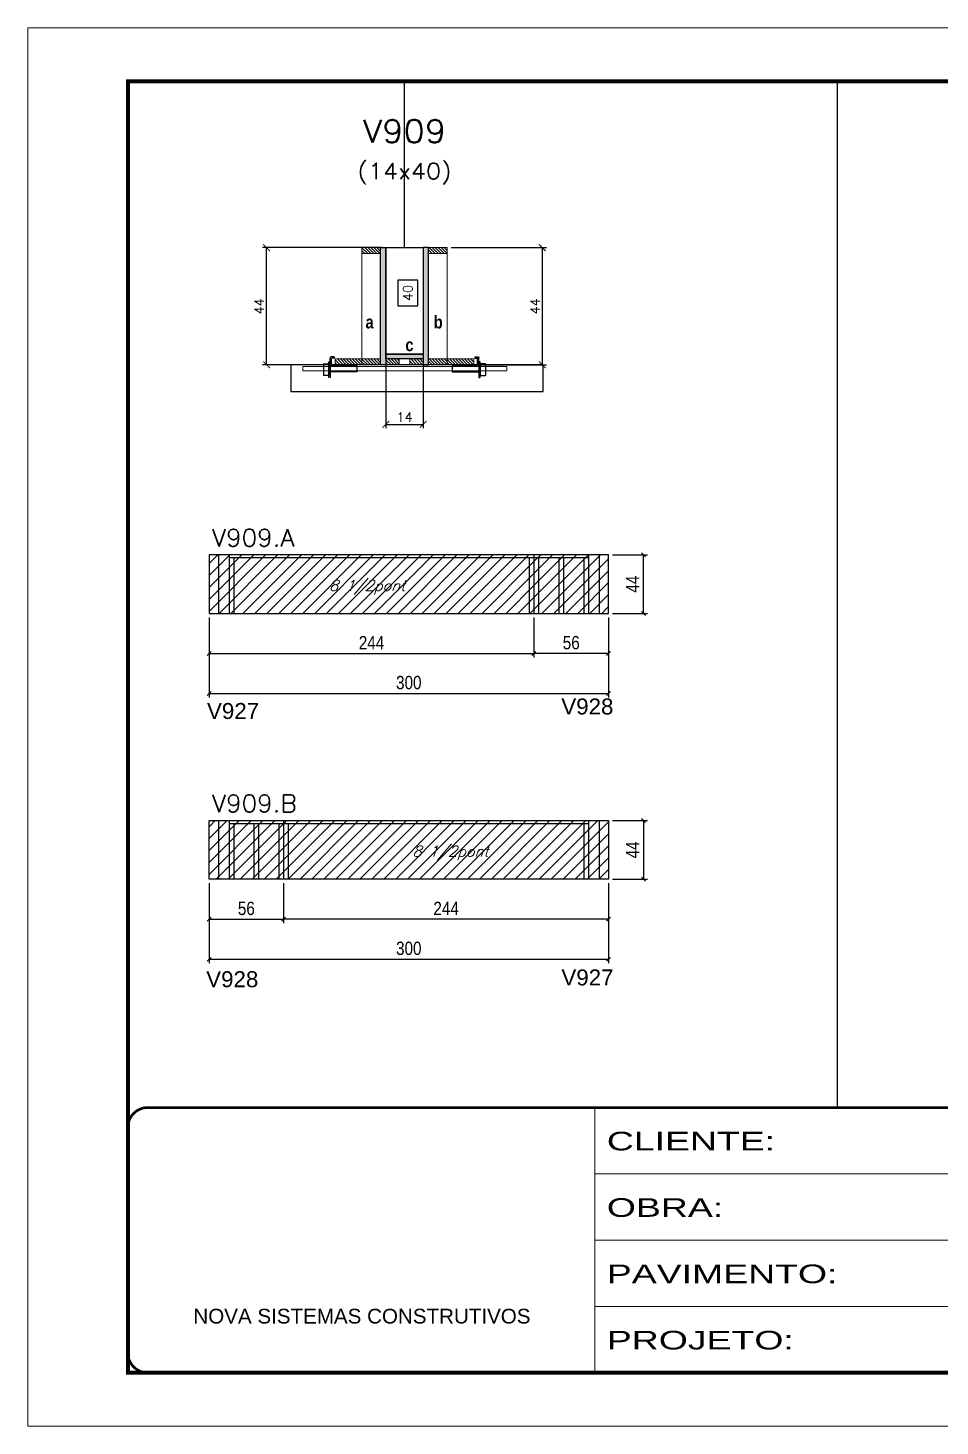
# Model space of a CAD drawing. Extents: x -20960 to -5926, y -2106 to 21915.
# Drawn here: x -12207 to -11522, y 16271 to 17321 of the extents above; entities that cross this region are included whole.
import ezdxf
from ezdxf.enums import TextEntityAlignment as Align

# ---------------------------------------------------------------- set-up
doc = ezdxf.new("R2010")
doc.units = 0
for name, pattern in [('CONTINUO', [0]), ('DASHED', [0.75, 0.5, -0.25]), ('HIDDEN', [0.375, 0.25, -0.125])]:
    doc.linetypes.add(name, pattern=pattern)
for name, color, linetype in [('5', 5, 'Continuous'), ('barrote', 251, 'Continuous'), ('COTA', 241, 'Continuous'), ('Cota Seção (2x)', 4, 'Continuous'), ('detalhes', 4, 'Continuous'), ('Painéis', 200, 'Continuous'), ('presilha', 1, 'Continuous'), ('Reaproveitamento', 251, 'Continuous'), ('SARR_2.2x7', 40, 'Continuous'), ('SARR_3.5x7', 81, 'Continuous'), ('texto', 7, 'Continuous'), ('Texto de Titulo', 7, 'Continuous'), ('Texto Qtd Sarr', 242, 'Continuous')]:
    doc.layers.add(name, color=color, linetype=linetype)
for name, color, linetype, lineweight in [('CONCRETO', 251, 'Continuous', 25), ('Folhas', 255, 'Continuous', 9), ('Hachura', 251, 'Continuous', 9), ('Madeira', 126, 'Continuous', 18), ('SARRAFO DE PRESSAO', 251, 'DASHED', 9), ('SCO-___-LAJ', 2, 'Continuous', 0), ('Texto Seção', 7, 'Continuous', 15)]:
    doc.layers.add(name, color=color, linetype=linetype, lineweight=lineweight)
doc.styles.add('ARIAL', font='arial.ttf')
doc.styles.add('COTA TECNICA', font='techl___.ttf', dxfattribs={"height": 10})
doc.styles.add('REGUA-120', font='ROMANS.shx', dxfattribs={"height": 15})
doc.styles.add('Romans', font='romans.shx')
doc.styles.get("Standard").update_dxf_attribs({"font": 'arial.ttf'})
doc.styles.add('TECNICA', font='techb___.ttf', dxfattribs={"height": 10})
doc.styles.add('Tecnologia', font='')
doc.styles.get('Tecnologia').set_extended_font_data('Forgotten Futurist')
doc.dimstyles.new('Cota Seção (2x)', dxfattribs={"dimtxt": 7, "dimasz": 5, "dimexe": 3, "dimexo": 3, "dimgap": 2, "dimtad": 3, "dimdec": 1, "dimlfac": 0.5, "dimzin": 12, "dimdsep": 46, "dimtxsty": 'Romans', "dimblk": 'ARCHTICK', "dimcen": 0, "dimclrd": 4, "dimclre": 4, "dimclrt": 1, "dimadec": 1, "dimazin": 3, "dimtfac": 1, "dimtdec": 1, "dimtmove": 0, "dimatfit": 3, "dimldrblk": 'OBLIQUE', "dimfxl": 1, "dimtolj": 1, "dimtzin": 12, "dimarcsym": 0})
doc.dimstyles.new('Cota Seção interna', dxfattribs={"dimtxt": 7, "dimasz": 6, "dimexe": 0.18, "dimexo": 2, "dimgap": -4, "dimtad": 3, "dimdec": 1, "dimlfac": 0.5, "dimzin": 12, "dimdsep": 46, "dimtxsty": 'Romans', "dimblk": 'ARCHTICK', "dimcen": 0.09, "dimse1": 1, "dimse2": 1, "dimsd1": 1, "dimsd2": 1, "dimclrd": 180, "dimclre": 5, "dimclrt": 1, "dimadec": 0, "dimazin": 3, "dimtfac": 1, "dimtdec": 1, "dimtofl": 0, "dimtmove": 0, "dimatfit": 3, "dimldrblk": 'ARCHTICK', "dimfxl": 1, "dimtolj": 1, "dimtzin": 0, "dimarcsym": 0})
doc.dimstyles.new('PAINEL', dxfattribs={"dimtxt": 10, "dimasz": 3, "dimexe": 3, "dimexo": 3, "dimgap": 3, "dimtad": 1, "dimdec": 1, "dimzin": 12, "dimdsep": 46, "dimtxsty": 'COTA TECNICA', "dimblk1": 'OBLIQUE', "dimblk2": 'OBLIQUE', "dimsah": 1, "dimcen": 0.9, "dimclrd": 4, "dimclre": 4, "dimclrt": 240, "dimadec": 1, "dimazin": 3, "dimtfac": 1, "dimtdec": 1, "dimtmove": 0, "dimatfit": 3, "dimfxl": 1, "dimtolj": 1, "dimtzin": 12, "dimarcsym": 0})
pattern_1 = [(315, (11008.4361, 8838.4468), (1.12253202, 1.12253202), [])]
pattern_2 = [(315, (11018.4361, 8838.4468), (1.12253202, 1.12253202), [])]
pattern_3 = [(45, (-149420.248, -14867.5354), (-4.49012806, 4.49012806), [])]

# ---------------------------------------------------------------- blocks, each defined once
blk = doc.blocks.new('9999999999')
at = {"color": 30, "linetype": 'CONTINUO'}
for p, q in [((98564.6, 34230.2), (98564.6, 34429.4)), ((98564.6, 34379.6), (99584, 34379.6)), ((98564.6, 34329.8), (99488, 34329.8)), ((98564.6, 34280), (99488, 34280))]:
    blk.add_line(p, q, dxfattribs=at)
at = {"color": 30, "linetype": 'CONTINUO', "const_width": 2}
blk.add_lwpolyline([(99584, 34230.2), (99584, 34414.4, 0.414214), (99569, 34429.4), (98229, 34429.4, 0.414214), (98214, 34414.4), (98214, 34245.2, 0.414214), (98229, 34230.2), (99584, 34230.2)], format="xyb", dxfattribs=at)
at = {"layer": 'Folhas'}
blk.add_lwpolyline([(98139, 34190.2), (99624, 34190.2), (99624, 35240.2), (98139, 35240.2)], close=True, dxfattribs=at)
at = {"layer": 'Folhas', "color": 30, "const_width": 3}
blk.add_lwpolyline([(98214, 34230.2), (99584, 34230.2), (99584, 35200.2), (98214, 35200.2)], close=True, dxfattribs=at)
at = {"color": 7, "linetype": 'Continuous', "ltscale": 5, "style": 'ARIAL'}
blk.add_text('NOVA SISTEMAS CONSTRUTIVOS', height=11.059, dxfattribs=at).set_placement((98263.2, 34267.2))
at = {"layer": 'Folhas', "color": 7, "style": 'Tecnologia', "width": 1.5}
for s, p in [('CLIENTE:', (98573.7, 34397.2)), ('OBRA:', (98573.7, 34347.3)), ('PAVIMENTO:', (98573.7, 34297.5)), ('PROJETO:', (98573.7, 34247.7))]:
    blk.add_text(s, height=14, dxfattribs=at).set_placement(p)
blk = doc.blocks.new('_Oblique')
at = {"color": 0, "linetype": 'ByBlock', "lineweight": -2}
blk.add_line((-0.5, -0.5), (0.5, 0.5), dxfattribs=at)
blk = doc.blocks.new('*D1155')
at = {"layer": 'COTA', "color": 4, "linetype": 'ByBlock', "lineweight": -2, "transparency": 16777216}
for p, q in [((-12071, 16878.4), (-12071, 16818.2)), ((-11771, 16878.4), (-11771, 16818.2)), ((-12071, 16821.2), (-11771, 16821.2))]:
    blk.add_line(p, q, dxfattribs=at)
at = {"layer": 'Defpoints', "color": 0, "linetype": 'ByBlock', "transparency": 16777216}
for p in [(-12071, 16881.4), (-11771, 16881.4), (-11771, 16821.2)]:
    blk.add_point(p, dxfattribs=at)
at = {"layer": 'COTA', "color": 4, "linetype": 'ByBlock', "lineweight": -2, "transparency": 16777216, "xscale": 3, "yscale": 3, "zscale": 3, "rotation": 180}
blk.add_blockref('_Oblique', (-12071, 16821.2), dxfattribs=at)
at = {"layer": 'COTA', "color": 4, "linetype": 'ByBlock', "lineweight": -2, "transparency": 16777216, "xscale": 3, "yscale": 3, "zscale": 3}
blk.add_blockref('_Oblique', (-11771, 16821.2), dxfattribs=at)
at = {"layer": 'COTA', "color": 240, "linetype": 'ByBlock', "transparency": 16777216, "insert": (-11921, 16829.4), "char_height": 10, "attachment_point": 5, "style": 'COTA TECNICA'}
blk.add_mtext('\\A1;300', dxfattribs=at)
blk = doc.blocks.new('*D1156')
at = {"layer": 'COTA', "color": 4, "linetype": 'ByBlock', "lineweight": -2, "transparency": 16777216}
for p, q in [((-12071, 16878.4), (-12071, 16848.3)), ((-11827, 16878.4), (-11827, 16848.3)), ((-12071, 16851.3), (-11827, 16851.3))]:
    blk.add_line(p, q, dxfattribs=at)
at = {"layer": 'Defpoints', "color": 0, "linetype": 'ByBlock', "transparency": 16777216}
for p in [(-12071, 16881.4), (-11827, 16881.4), (-11827, 16851.3)]:
    blk.add_point(p, dxfattribs=at)
at = {"layer": 'COTA', "color": 4, "linetype": 'ByBlock', "lineweight": -2, "transparency": 16777216, "xscale": 3, "yscale": 3, "zscale": 3, "rotation": 180}
blk.add_blockref('_Oblique', (-12071, 16851.3), dxfattribs=at)
at = {"layer": 'COTA', "color": 4, "linetype": 'ByBlock', "lineweight": -2, "transparency": 16777216, "xscale": 3, "yscale": 3, "zscale": 3}
blk.add_blockref('_Oblique', (-11827, 16851.3), dxfattribs=at)
at = {"layer": 'COTA', "color": 240, "linetype": 'ByBlock', "transparency": 16777216, "insert": (-11949, 16859.4), "char_height": 10, "attachment_point": 5, "style": 'COTA TECNICA'}
blk.add_mtext('\\A1;244', dxfattribs=at)
blk = doc.blocks.new('*D1157')
at = {"layer": 'COTA', "color": 4, "linetype": 'ByBlock', "lineweight": -2, "transparency": 16777216}
for p, q in [((-11827, 16878.4), (-11827, 16848.3)), ((-11771, 16878.4), (-11771, 16848.3)), ((-11771, 16851.3), (-11827, 16851.3))]:
    blk.add_line(p, q, dxfattribs=at)
at = {"layer": 'Defpoints', "color": 0, "linetype": 'ByBlock', "transparency": 16777216}
for p in [(-11827, 16881.4), (-11771, 16881.4), (-11827, 16851.3)]:
    blk.add_point(p, dxfattribs=at)
at = {"layer": 'COTA', "color": 4, "linetype": 'ByBlock', "lineweight": -2, "transparency": 16777216, "xscale": 3, "yscale": 3, "zscale": 3, "rotation": 180}
blk.add_blockref('_Oblique', (-11827, 16851.3), dxfattribs=at)
at = {"layer": 'COTA', "color": 4, "linetype": 'ByBlock', "lineweight": -2, "transparency": 16777216, "xscale": 3, "yscale": 3, "zscale": 3}
blk.add_blockref('_Oblique', (-11771, 16851.3), dxfattribs=at)
at = {"layer": 'COTA', "color": 240, "linetype": 'ByBlock', "transparency": 16777216, "insert": (-11799, 16859.4), "char_height": 10, "attachment_point": 5, "style": 'COTA TECNICA'}
blk.add_mtext('\\A1;56', dxfattribs=at)
blk = doc.blocks.new('*D1158')
at = {"layer": 'COTA', "color": 4, "linetype": 'ByBlock', "lineweight": -2, "transparency": 16777216}
for p, q in [((-11768, 16925.4), (-11741.8, 16925.4)), ((-11744.8, 16881.4), (-11744.8, 16925.4)), ((-11768, 16881.4), (-11741.8, 16881.4))]:
    blk.add_line(p, q, dxfattribs=at)
at = {"layer": 'Defpoints', "color": 0, "linetype": 'ByBlock', "transparency": 16777216}
for p in [(-11771, 16925.4), (-11744.8, 16925.4), (-11771, 16881.4)]:
    blk.add_point(p, dxfattribs=at)
at = {"layer": 'COTA', "color": 4, "linetype": 'ByBlock', "lineweight": -2, "transparency": 16777216, "xscale": 3, "yscale": 3, "zscale": 3}
for p, rotation in [((-11744.8, 16925.4), 90), ((-11744.8, 16881.4), 270)]:
    blk.add_blockref('_Oblique', p, dxfattribs=dict(at, rotation=rotation))
at = {"layer": 'COTA', "color": 240, "linetype": 'ByBlock', "transparency": 16777216, "insert": (-11752.9, 16903.4), "char_height": 10, "attachment_point": 5, "rotation": 90, "style": 'COTA TECNICA'}
blk.add_mtext('\\A1;44', dxfattribs=at)
blk = doc.blocks.new('*D1159')
at = {"layer": 'COTA', "color": 4, "linetype": 'ByBlock', "lineweight": -2, "transparency": 16777216}
for p, q in [((-12071, 16678.8), (-12071, 16618.6)), ((-11771, 16678.8), (-11771, 16618.6)), ((-11771, 16621.6), (-12071, 16621.6))]:
    blk.add_line(p, q, dxfattribs=at)
at = {"layer": 'Defpoints', "color": 0, "linetype": 'ByBlock', "transparency": 16777216}
for p in [(-12071, 16681.8), (-11771, 16681.8), (-12071, 16621.6)]:
    blk.add_point(p, dxfattribs=at)
at = {"layer": 'COTA', "color": 4, "linetype": 'ByBlock', "lineweight": -2, "transparency": 16777216, "xscale": 3, "yscale": 3, "zscale": 3, "rotation": 180}
blk.add_blockref('_Oblique', (-12071, 16621.6), dxfattribs=at)
at = {"layer": 'COTA', "color": 4, "linetype": 'ByBlock', "lineweight": -2, "transparency": 16777216, "xscale": 3, "yscale": 3, "zscale": 3}
blk.add_blockref('_Oblique', (-11771, 16621.6), dxfattribs=at)
at = {"layer": 'COTA', "color": 240, "linetype": 'ByBlock', "transparency": 16777216, "insert": (-11921, 16629.8), "char_height": 10, "attachment_point": 5, "style": 'COTA TECNICA'}
blk.add_mtext('\\A1;300', dxfattribs=at)
blk = doc.blocks.new('*D1160')
at = {"layer": 'COTA', "color": 4, "linetype": 'ByBlock', "lineweight": -2, "transparency": 16777216}
for p, q in [((-12015, 16678.8), (-12015, 16648.7)), ((-11771, 16678.8), (-11771, 16648.7)), ((-11771, 16651.7), (-12015, 16651.7))]:
    blk.add_line(p, q, dxfattribs=at)
at = {"layer": 'Defpoints', "color": 0, "linetype": 'ByBlock', "transparency": 16777216}
for p in [(-12015, 16681.8), (-11771, 16681.8), (-12015, 16651.7)]:
    blk.add_point(p, dxfattribs=at)
at = {"layer": 'COTA', "color": 4, "linetype": 'ByBlock', "lineweight": -2, "transparency": 16777216, "xscale": 3, "yscale": 3, "zscale": 3, "rotation": 180}
blk.add_blockref('_Oblique', (-12015, 16651.7), dxfattribs=at)
at = {"layer": 'COTA', "color": 4, "linetype": 'ByBlock', "lineweight": -2, "transparency": 16777216, "xscale": 3, "yscale": 3, "zscale": 3}
blk.add_blockref('_Oblique', (-11771, 16651.7), dxfattribs=at)
at = {"layer": 'COTA', "color": 240, "linetype": 'ByBlock', "transparency": 16777216, "insert": (-11893, 16659.8), "char_height": 10, "attachment_point": 5, "style": 'COTA TECNICA'}
blk.add_mtext('\\A1;244', dxfattribs=at)
blk = doc.blocks.new('*D1161')
at = {"layer": 'COTA', "color": 4, "linetype": 'ByBlock', "lineweight": -2, "transparency": 16777216}
for p, q in [((-12071, 16678.8), (-12071, 16648.7)), ((-12015, 16678.8), (-12015, 16648.7)), ((-12071, 16651.7), (-12015, 16651.7))]:
    blk.add_line(p, q, dxfattribs=at)
at = {"layer": 'Defpoints', "color": 0, "linetype": 'ByBlock', "transparency": 16777216}
for p in [(-12071, 16681.8), (-12015, 16681.8), (-12015, 16651.7)]:
    blk.add_point(p, dxfattribs=at)
at = {"layer": 'COTA', "color": 4, "linetype": 'ByBlock', "lineweight": -2, "transparency": 16777216, "xscale": 3, "yscale": 3, "zscale": 3, "rotation": 180}
blk.add_blockref('_Oblique', (-12071, 16651.7), dxfattribs=at)
at = {"layer": 'COTA', "color": 4, "linetype": 'ByBlock', "lineweight": -2, "transparency": 16777216, "xscale": 3, "yscale": 3, "zscale": 3}
blk.add_blockref('_Oblique', (-12015, 16651.7), dxfattribs=at)
at = {"layer": 'COTA', "color": 240, "linetype": 'ByBlock', "transparency": 16777216, "insert": (-12043, 16659.8), "char_height": 10, "attachment_point": 5, "style": 'COTA TECNICA'}
blk.add_mtext('\\A1;56', dxfattribs=at)
blk = doc.blocks.new('*D1162')
at = {"layer": 'COTA', "color": 4, "linetype": 'ByBlock', "lineweight": -2, "transparency": 16777216}
for p, q in [((-11768, 16725.8), (-11741.8, 16725.8)), ((-11744.8, 16725.8), (-11744.8, 16681.8)), ((-11768, 16681.8), (-11741.8, 16681.8))]:
    blk.add_line(p, q, dxfattribs=at)
at = {"layer": 'Defpoints', "color": 0, "linetype": 'ByBlock', "transparency": 16777216}
for p in [(-11771, 16725.8), (-11771, 16681.8), (-11744.8, 16681.8)]:
    blk.add_point(p, dxfattribs=at)
at = {"layer": 'COTA', "color": 4, "linetype": 'ByBlock', "lineweight": -2, "transparency": 16777216, "xscale": 3, "yscale": 3, "zscale": 3}
for p, rotation in [((-11744.8, 16725.8), 90), ((-11744.8, 16681.8), 270)]:
    blk.add_blockref('_Oblique', p, dxfattribs=dict(at, rotation=rotation))
at = {"layer": 'COTA', "color": 240, "linetype": 'ByBlock', "transparency": 16777216, "insert": (-11752.9, 16703.8), "char_height": 10, "attachment_point": 5, "rotation": 90, "style": 'COTA TECNICA'}
blk.add_mtext('\\A1;44', dxfattribs=at)
blk = doc.blocks.new('_ArchTick')
at = {"color": 0, "linetype": 'ByBlock', "const_width": 0.15}
blk.add_lwpolyline([(-0.5, -0.5), (0.5, 0.5)], dxfattribs=at)
blk = doc.blocks.new('*D1163')
at = {"layer": 'COTA', "color": 4, "lineweight": -2, "transparency": 16777216}
for p, q in [((-11941.2, 17156.1), (-12030.8, 17156.1)), ((-12027.8, 17068.1), (-12027.8, 17156.1)), ((-11979.2, 17068.1), (-12030.8, 17068.1))]:
    blk.add_line(p, q, dxfattribs=at)
at = {"layer": 'Defpoints', "color": 0, "transparency": 16777216}
for p in [(-12027.8, 17156.1), (-11938.2, 17156.1), (-11976.2, 17068.1)]:
    blk.add_point(p, dxfattribs=at)
at = {"layer": 'COTA', "color": 4, "lineweight": -2, "transparency": 16777216, "xscale": 5, "yscale": 5, "zscale": 5}
for p, rotation in [((-12027.8, 17156.1), 90), ((-12027.8, 17068.1), 270)]:
    blk.add_blockref('_ArchTick', p, dxfattribs=dict(at, rotation=rotation))
at = {"layer": 'COTA', "color": 1, "transparency": 16777216, "insert": (-12033.3, 17112.1), "char_height": 7, "attachment_point": 5, "rotation": 90, "style": 'Romans'}
blk.add_mtext('\\A1;44', dxfattribs=at)
blk = doc.blocks.new('*D1164')
at = {"layer": 'COTA', "color": 4, "lineweight": -2, "transparency": 16777216}
for p, q in [((-11889.2, 17156.1), (-11817.7, 17156.1)), ((-11820.7, 17068.1), (-11820.7, 17156.1)), ((-11869.2, 17068.1), (-11817.7, 17068.1))]:
    blk.add_line(p, q, dxfattribs=at)
at = {"layer": 'Defpoints', "color": 0, "transparency": 16777216}
for p in [(-11892.2, 17156.1), (-11820.7, 17156.1), (-11872.2, 17068.1)]:
    blk.add_point(p, dxfattribs=at)
at = {"layer": 'COTA', "color": 4, "lineweight": -2, "transparency": 16777216, "xscale": 5, "yscale": 5, "zscale": 5}
for p, rotation in [((-11820.7, 17156.1), 90), ((-11820.7, 17068.1), 270)]:
    blk.add_blockref('_ArchTick', p, dxfattribs=dict(at, rotation=rotation))
at = {"layer": 'COTA', "color": 1, "transparency": 16777216, "insert": (-11826.2, 17112.1), "char_height": 7, "attachment_point": 5, "rotation": 90, "style": 'Romans'}
blk.add_mtext('\\A1;44', dxfattribs=at)
blk = doc.blocks.new('*D1165')
at = {"layer": 'Cota Seção (2x)', "color": 180, "lineweight": -2, "transparency": 16777216}
for p, q in [((-11914.2, 17131.8), (-11929.2, 17131.8)), ((-11929.2, 17131.8), (-11929.2, 17112.4)), ((-11914.2, 17112.4), (-11914.2, 17131.8)), ((-11929.2, 17112.4), (-11914.2, 17112.4))]:
    blk.add_line(p, q, dxfattribs=at)
at = {"layer": 'Defpoints', "color": 0, "transparency": 16777216}
for p in [(-11910.2, 17156.1), (-11910.2, 17156.1), (-11910.2, 17076.1)]:
    blk.add_point(p, dxfattribs=at)
at = {"layer": 'Cota Seção (2x)', "color": 1, "transparency": 16777216, "insert": (-11921.7, 17122.1), "char_height": 7, "attachment_point": 5, "rotation": 90, "style": 'Romans'}
blk.add_mtext('\\A1;40', dxfattribs=at)
blk = doc.blocks.new('titulo1')
at = {"layer": 'Defpoints', "color": 252, "linetype": 'HIDDEN', "ltscale": 2}
blk.add_line((0, 0), (0, 125), dxfattribs=at)
at = {"layer": 'Defpoints', "style": 'Romans', "oblique": 15}
blk.add_attdef('FOLHA', text='', height=10, dxfattribs=at).set_placement((0, 15.6), align=Align.MIDDLE_CENTER)
at = {"layer": 'Texto Qtd Sarr', "color": 3, "style": 'Romans', "oblique": 15}
for tag, height, p in [('TITULO', 17, (0, 71.4)), ('SEÇÃO', 12, (0, 41.5))]:
    blk.add_attdef(tag, text='', height=height, dxfattribs=at).set_placement(p, align=Align.MIDDLE_CENTER)
blk = doc.blocks.new('PRESILHA METÁLICA 1')
at = {"layer": 'presilha'}
for p, q in [((7.5, 10.6), (7.5, 19.9)), ((12, 21), (8.6, 21)), ((9, 11.6), (9, 18.9)), ((12, 19.5), (9.6, 19.5)), ((12, 21), (12, 19.5)), ((0, 13), (6, 13)), ((0, 13), (0, 0)), ((6, 0), (0, 0)), ((6, 15.5), (7.5, 15.5)), ((6, -2.5), (6, 15.5)), ((6, 13), (6, 0)), ((7.5, 15.5), (7.5, -2.5)), ((37.5, 4.1), (7.5, 4.1)), ((37.5, 11), (9.6, 11)), ((37.5, 11), (37.5, 4.1)), ((7.5, -2.5), (6, -2.5))]:
    blk.add_line(p, q, dxfattribs=at)
for centre, radius, start, end in [((8.6, 19.9), 1.14, 90, 180), ((9.6, 18.9), 0.57, 90, 180), ((9.6, 11.6), 0.57, 180, 270)]:
    blk.add_arc(centre, radius, start, end, dxfattribs=at)
blk = doc.blocks.new('*D1166')
at = {"layer": 'COTA', "color": 4, "lineweight": -2, "transparency": 16777216}
for p, q in [((-11938.2, 17069.5), (-11938.2, 17020.4)), ((-11910.2, 17069.5), (-11910.2, 17020.4)), ((-11938.2, 17023.4), (-11910.2, 17023.4))]:
    blk.add_line(p, q, dxfattribs=at)
at = {"layer": 'Defpoints', "color": 0, "transparency": 16777216}
for p in [(-11938.2, 17072.5), (-11910.2, 17072.5), (-11910.2, 17023.4)]:
    blk.add_point(p, dxfattribs=at)
at = {"layer": 'COTA', "color": 4, "lineweight": -2, "transparency": 16777216, "xscale": 5, "yscale": 5, "zscale": 5, "rotation": 180}
blk.add_blockref('_ArchTick', (-11938.2, 17023.4), dxfattribs=at)
at = {"layer": 'COTA', "color": 4, "lineweight": -2, "transparency": 16777216, "xscale": 5, "yscale": 5, "zscale": 5}
blk.add_blockref('_ArchTick', (-11910.2, 17023.4), dxfattribs=at)
at = {"layer": 'COTA', "color": 1, "transparency": 16777216, "insert": (-11924.2, 17028.9), "char_height": 7, "attachment_point": 5, "style": 'Romans'}
blk.add_mtext('\\A1;14', dxfattribs=at)

msp = doc.modelspace()

# ---------------------------------------------------------------- hatches: boundary and pattern name
at = {"layer": 'Hachura'}
h = msp.add_hatch(dxfattribs=at)
h.set_pattern_fill('ANSI31', color=256, scale=0.5, angle=270, style=0)
h.set_pattern_definition([(315, (11018.4361, 8848.4468), (1.12253202, 1.12253202), [])])
h.paths.add_polyline_path([(-11942.18, 17151.69), (-11942.18, 17156.09), (-11956.18, 17156.09), (-11956.18, 17151.69)])
h = msp.add_hatch(color=256, dxfattribs=at)
h.dxf.hatch_style = 1
h.paths.add_polyline_path([(-11942.18, 17156.09), (-11938.18, 17156.09), (-11938.18, 17068.09), (-11942.18, 17068.09)])
h = msp.add_hatch(color=256, dxfattribs=at)
h.dxf.hatch_style = 1
h.paths.add_polyline_path([(-11906.19, 17156.09), (-11910.19, 17156.09), (-11910.18, 17068.09), (-11906.18, 17068.09)])
h = msp.add_hatch(dxfattribs=at)
h.set_pattern_fill('ANSI31', color=256, scale=0.5, angle=270, style=0)
h.set_pattern_definition([(315, (11008.4458, 8848.4468), (1.12253202, 1.12253202), [])])
h.paths.add_polyline_path([(-11906.19, 17151.69), (-11906.19, 17156.09), (-11892.19, 17156.09), (-11892.19, 17151.69)])
h = msp.add_hatch(color=256, dxfattribs=at)
h.dxf.hatch_style = 1
h.paths.add_polyline_path([(-11938.18, 17072.49), (-11938.18, 17076.09), (-11910.18, 17076.09), (-11910.18, 17072.49)])
h = msp.add_hatch(dxfattribs=at)
h.set_pattern_fill('ANSI31', color=256, scale=0.5, angle=270, style=0)
h.set_pattern_definition(pattern_2)
h.paths.add_polyline_path([(-11976.18, 17068.09), (-11976.18, 17072.49), (-11956.18, 17072.49), (-11956.18, 17068.09)])
h = msp.add_hatch(dxfattribs=at)
h.set_pattern_fill('ANSI31', color=256, scale=0.5, angle=270, style=0)
h.set_pattern_definition([(315, (11018.4361, 8764.8468), (1.12253202, 1.12253202), [])])
h.paths.add_polyline_path([(-11942.18, 17068.09), (-11942.18, 17072.49), (-11956.18, 17072.49), (-11956.18, 17068.09)])
h = msp.add_hatch(dxfattribs=at)
h.set_pattern_fill('ANSI31', color=256, scale=0.5, angle=270, style=0)
h.set_pattern_definition(pattern_2)
h.paths.add_polyline_path([(-11938.18, 17068.09), (-11938.18, 17072.49), (-11928.18, 17072.49), (-11928.18, 17068.09)])
h = msp.add_hatch(dxfattribs=at)
h.set_pattern_fill('ANSI31', color=256, scale=0.5, angle=270, style=0)
h.set_pattern_definition(pattern_1)
h.paths.add_polyline_path([(-11910.18, 17068.09), (-11910.18, 17072.49), (-11920.18, 17072.49), (-11920.18, 17068.09)])
h = msp.add_hatch(dxfattribs=at)
h.set_pattern_fill('ANSI31', color=256, scale=0.5, angle=270, style=0)
h.set_pattern_definition([(315, (11008.4361, 8764.8468), (1.12253202, 1.12253202), [])])
h.paths.add_polyline_path([(-11906.18, 17068.09), (-11906.18, 17072.49), (-11892.18, 17072.49), (-11892.18, 17068.09)])
h = msp.add_hatch(dxfattribs=at)
h.set_pattern_fill('ANSI31', color=256, scale=0.5, angle=270, style=0)
h.set_pattern_definition(pattern_1)
h.paths.add_polyline_path([(-11872.18, 17068.09), (-11872.18, 17072.49), (-11892.18, 17072.49), (-11892.18, 17068.09)])
at = {"layer": 'Reaproveitamento', "linetype": 'ByBlock'}
h = msp.add_hatch(dxfattribs=at)
h.set_pattern_fill('ANSI31', color=256, scale=2)
h.set_pattern_definition(pattern_3)
h.paths.add_polyline_path([(-11827, 16881.39), (-11827, 16925.39), (-12071, 16925.39), (-12071, 16881.39)])
h.paths.add_polyline_path([(-11988.66, 16893.04), (-11921.04, 16893.04), (-11915.54, 16909.02), (-11983.16, 16909.02)], flags=24)
h = msp.add_hatch(dxfattribs=at)
h.set_pattern_fill('ANSI31', color=256, scale=2)
h.set_pattern_definition(pattern_3)
h.paths.add_polyline_path([(-11771, 16881.39), (-11771, 16925.39), (-11827, 16925.39), (-11827, 16881.39)])
h = msp.add_hatch(dxfattribs=at)
h.set_pattern_fill('ANSI31', color=256, scale=2)
h.set_pattern_definition(pattern_3)
h.paths.add_polyline_path([(-12015, 16681.8), (-12015, 16725.8), (-12071, 16725.8), (-12071, 16681.8)])
h = msp.add_hatch(dxfattribs=at)
h.set_pattern_fill('ANSI31', color=256, scale=2)
h.set_pattern_definition(pattern_3)
h.paths.add_polyline_path([(-11771, 16681.8), (-11771, 16725.8), (-12015, 16725.8), (-12015, 16681.8)])
h.paths.add_polyline_path([(-11926.08, 16693.45), (-11858.46, 16693.45), (-11852.96, 16709.42), (-11920.58, 16709.42)], flags=24)

# ---------------------------------------------------------------- linework, layer by layer
at = {"layer": 'barrote'}
msp.add_lwpolyline([(-12009.64, 17048.09), (-11820.06, 17048.09), (-11820.06, 17068.09), (-12009.64, 17068.09)], close=True, dxfattribs=at)
at = {"layer": 'CONCRETO'}
msp.add_lwpolyline([(-11938.18, 17156.09), (-11910.18, 17156.09), (-11910.18, 17076.09), (-11938.18, 17076.09), (-11938.18, 17156.09)], close=True, dxfattribs=at)
at = {"layer": 'COTA', "linetype": 'ByBlock'}
msp.add_line((-11599.18, 17281.09), (-11599.18, 16510.33), dxfattribs=at)
at = {"layer": 'Madeira'}
for points in [[(-11942.18, 17151.69), (-11942.18, 17156.09), (-11956.18, 17156.09), (-11956.18, 17151.69)], [(-11942.18, 17156.09), (-11956.18, 17156.09), (-11956.18, 17068.09), (-11942.18, 17068.09)], [(-11906.19, 17151.69), (-11906.19, 17156.09), (-11892.19, 17156.09), (-11892.19, 17151.69)], [(-11906.19, 17156.09), (-11892.19, 17156.09), (-11892.18, 17068.09), (-11906.18, 17068.09)], [(-11976.18, 17068.09), (-11976.18, 17072.49), (-11956.18, 17072.49), (-11956.18, 17068.09)], [(-11942.18, 17068.09), (-11942.18, 17072.49), (-11956.18, 17072.49), (-11956.18, 17068.09)], [(-11938.18, 17068.09), (-11938.18, 17072.49), (-11928.18, 17072.49), (-11928.18, 17068.09)], [(-11910.18, 17068.09), (-11910.18, 17072.49), (-11920.18, 17072.49), (-11920.18, 17068.09)], [(-11906.18, 17068.09), (-11906.18, 17072.49), (-11892.18, 17072.49), (-11892.18, 17068.09)], [(-11872.18, 17068.09), (-11872.18, 17072.49), (-11892.18, 17072.49), (-11892.18, 17068.09)]]:
    msp.add_lwpolyline(points, close=True, dxfattribs=at)
at = {"layer": 'Painéis', "linetype": 'ByBlock'}
for p, q in [((-12071, 16925.39), (-12071, 16881.39)), ((-11771, 16925.39), (-12071, 16925.39)), ((-11827, 16925.39), (-11827, 16881.39)), ((-11771, 16881.39), (-11771, 16925.39)), ((-12071, 16881.39), (-11771, 16881.39)), ((-12071, 16681.8), (-12071, 16725.8)), ((-12071, 16725.8), (-11771, 16725.8)), ((-12015, 16725.8), (-12015, 16681.8)), ((-11771, 16725.8), (-11771, 16681.8)), ((-11771, 16681.8), (-12071, 16681.8))]:
    msp.add_line(p, q, dxfattribs=at)
at = {"layer": 'Painéis'}
for points in [[(-11942.18, 17156.09), (-11938.18, 17156.09), (-11938.18, 17068.09), (-11942.18, 17068.09)], [(-11906.19, 17156.09), (-11910.19, 17156.09), (-11910.18, 17068.09), (-11906.18, 17068.09)], [(-11938.18, 17072.49), (-11938.18, 17076.09), (-11910.18, 17076.09), (-11910.18, 17072.49)]]:
    msp.add_lwpolyline(points, close=True, dxfattribs=at)
at = {"layer": 'SARR_2.2x7', "linetype": 'Continuous'}
for p, q in [((-12064, 16925.39), (-12064, 16881.39)), ((-11786, 16923.19), (-12056, 16923.19)), ((-11778, 16925.39), (-11778, 16881.39)), ((-12064, 16725.8), (-12064, 16681.8)), ((-12056, 16723.6), (-11786, 16723.6)), ((-11778, 16725.8), (-11778, 16681.8))]:
    msp.add_line(p, q, dxfattribs=at)
at = {"layer": 'SARR_3.5x7'}
for p, q in [((-12056, 16925.39), (-12056, 16881.39)), ((-12052.5, 16923.19), (-12052.5, 16881.39)), ((-11830.5, 16923.19), (-11830.5, 16881.39)), ((-11823.5, 16923.19), (-11823.5, 16881.39)), ((-11808.25, 16923.19), (-11808.25, 16881.39)), ((-11804.75, 16923.19), (-11804.75, 16881.39)), ((-11789.5, 16923.19), (-11789.5, 16881.39)), ((-11786, 16925.39), (-11786, 16881.39)), ((-12056, 16725.8), (-12056, 16681.8)), ((-12052.5, 16723.6), (-12052.5, 16681.8)), ((-12037.25, 16723.6), (-12037.25, 16681.8)), ((-12033.75, 16723.6), (-12033.75, 16681.8)), ((-12018.5, 16723.6), (-12018.5, 16681.8)), ((-12011.5, 16723.6), (-12011.5, 16681.8)), ((-11789.5, 16723.6), (-11789.5, 16681.8)), ((-11786, 16725.8), (-11786, 16681.8))]:
    msp.add_line(p, q, dxfattribs=at)
at = {"layer": 'SCO-___-LAJ', "color": 1}
msp.add_lwpolyline([(-12000.64, 17066.76), (-11847.37, 17066.76), (-11847.37, 17063.56), (-12000.64, 17063.56)], close=True, dxfattribs=at)

# ---------------------------------------------------------------- block references
at = {"layer": 'presilha', "yscale": 0.6666666666666666, "zscale": 0.6666666666666666}
for p, xscale in [((-11985.05, 17060.12), 0.6666666666666666), ((-11863.32, 17060.12), -0.6666666666666666)]:
    msp.add_blockref('PRESILHA METÁLICA 1', p, dxfattribs=dict(at, xscale=xscale))
at = {"layer": 'SARRAFO DE PRESSAO', "color": 6, "linetype": 'ByBlock'}
msp.add_blockref('9999999999', (-110345.98, -17919.11), dxfattribs=at)
at = {"layer": 'Texto Seção'}
ref = msp.add_blockref('titulo1', (-11924.18, 17156.09), dxfattribs=at)
ref.add_attrib('TITULO', 'V909', dxfattribs={"layer": 'Texto de Titulo', "color": 7, "height": 17, "style": 'Romans', "width": 1.1}).set_placement((-11924.18, 17243.59), align=Align.MIDDLE_CENTER)
ref.add_attrib('SEÇÃO', '(14x40)', dxfattribs={"layer": 'Texto de Titulo', "color": 7, "height": 12, "style": 'Romans', "width": 1.1}).set_placement((-11924.18, 17213.59), align=Align.MIDDLE_CENTER)

# ---------------------------------------------------------------- texts
at = {"layer": '5', "linetype": 'Continuous'}
for s, p in [('V927', (-12072.55, 16802.11)), ('V928', (-11806.46, 16805.5)), ('V928', (-12073.14, 16600.68)), ('V927', (-11806.38, 16602.01))]:
    msp.add_text(s, height=12, rotation=0.00004, dxfattribs=at).set_placement(p)
at = {"layer": 'detalhes', "style": 'TECNICA'}
for s, p in [('b', (-11902.25, 17095.42)), ('a', (-11953.49, 17095.43)), ('c', (-11923.58, 17078.33))]:
    msp.add_text(s, height=9.6, dxfattribs=at).set_placement(p)
at = {"layer": 'texto', "color": 2, "char_height": 8, "attachment_point": 5, "style": 'Romans'}
for insert in [(-11952.29, 16901.03), (-11889.71, 16701.43)]:
    msp.add_mtext('{\\Q19;\\C256;8 1/2pont}', dxfattribs=dict(at, insert=insert))
at = {"layer": 'Texto Seção', "style": 'REGUA-120', "width": 1.05}
for s, p in [('V909.A', (-12068.79, 16931.76)), ('V909.B', (-12068.79, 16732.16))]:
    msp.add_text(s, height=13, dxfattribs=at).set_placement(p)

# ---------------------------------------------------------------- dimensions: what is measured, and where the dimension line sits
at = {"layer": 'COTA'}
for base, p1, p2, picture, middle in [((-12027.83, 17156.09), (-11976.18, 17068.09), (-11938.18, 17156.09), '*D1163', (-12033.33, 17112.09)), ((-11820.71, 17156.09), (-11872.18, 17068.09), (-11892.19, 17156.09), '*D1164', (-11826.21, 17112.09))]:
    dim = msp.add_linear_dim(base=base, p1=p1, p2=p2, angle=90, dimstyle='Cota Seção (2x)', dxfattribs=at)
    dim.commit()
    dim.dimension.update_dxf_attribs({"geometry": picture, "text_midpoint": middle})
dim = msp.add_linear_dim(base=(-11910.18, 17023.36), p1=(-11938.18, 17072.49), p2=(-11910.18, 17072.49), dimstyle='Cota Seção (2x)', dxfattribs=at)
dim.commit()
dim.dimension.update_dxf_attribs({"geometry": '*D1166', "text_midpoint": (-11924.18, 17028.86)})
at = {"layer": 'COTA', "linetype": 'ByBlock'}
for p1, p2, distance, picture, middle in [((-11771, 16881.39), (-11771, 16925.39), -26.15, '*D1158', (-11752.92, 16903.39)), ((-12071, 16881.39), (-11771, 16881.39), -60.19, '*D1155', (-11921, 16829.42)), ((-12071, 16881.39), (-11827, 16881.39), -30.07, '*D1156', (-11949, 16859.4)), ((-11771, 16881.39), (-11827, 16881.39), 30.07, '*D1157', (-11799, 16859.43)), ((-11771, 16725.8), (-11771, 16681.8), 26.15, '*D1162', (-11752.92, 16703.8)), ((-11771, 16681.8), (-12071, 16681.8), 60.19, '*D1159', (-11921, 16629.82)), ((-12071, 16681.8), (-12015, 16681.8), -30.07, '*D1161', (-12043, 16659.84)), ((-11771, 16681.8), (-12015, 16681.8), 30.07, '*D1160', (-11893, 16659.8))]:
    dim = msp.add_aligned_dim(p1=p1, p2=p2, distance=distance, dimstyle='PAINEL', dxfattribs=at)
    dim.commit()
    dim.dimension.update_dxf_attribs({"geometry": picture, "text_midpoint": middle})
at = {"layer": 'Cota Seção (2x)'}
dim = msp.add_linear_dim(base=(-11910.19, 17156.09), p1=(-11910.18, 17076.09), p2=(-11910.19, 17156.09), angle=90, dimstyle='Cota Seção interna', dxfattribs=at)
dim.commit()
dim.dimension.update_dxf_attribs({"geometry": '*D1165', "text_midpoint": (-11910.19, 17122.09), "dimtype": 160})

doc.saveas('drawing.dxf')
